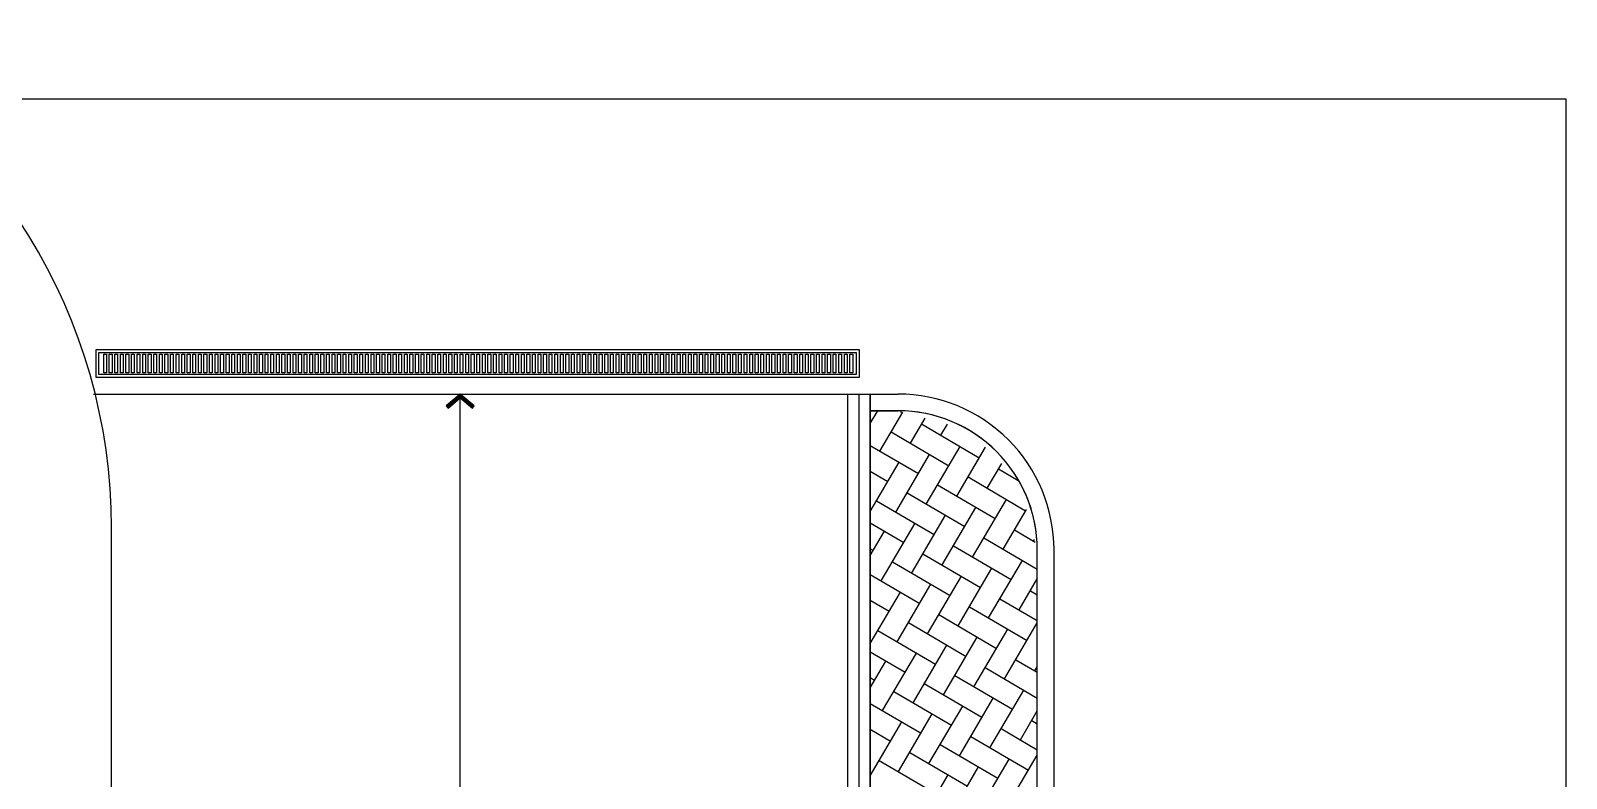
# Model space of a CAD drawing. Header units: millimetres. Extents: x 0 to 356400, y 0 to 68257.
# Drawn here: x 22385 to 23488, y 6830 to 7367 of the extents above; entities that cross this region are included whole.
import ezdxf

# ---------------------------------------------------------------- set-up
doc = ezdxf.new("R2010")
doc.units = ezdxf.units.MM
doc.header["$LTSCALE"] = 75
doc.layers.add('8', color=8, linetype='Continuous')

# ---------------------------------------------------------------- blocks, each defined once
blk = doc.blocks.new('G$C7369CDF7')
at = {"layer": '8'}
for p, q in [((116630, 85650), (1230, 85650)), ((1230, 85650), (1230, 9550)), ((94630, 76450), (9330, 76450)), ((8970, 75739), (9188, 76112)), ((9112, 75192), (9674, 76150)), ((94630, 76150), (9330, 76150)), ((94630, 76150), (9330, 76150)), ((10409, 75822), (9851, 76150)), ((10064, 76025), (10138, 76150)), ((10207, 75477), (10601, 76150)), ((11647, 75561), (10642, 76150)), ((11302, 75763), (11529, 76150)), ((11504, 76108), (11433, 76150)), ((11445, 75216), (11992, 76150)), ((12742, 75846), (12224, 76150)), ((12397, 76049), (12456, 76150)), ((12539, 75501), (12920, 76150)), ((13979, 75585), (13015, 76150)), ((8018, 74906), (8625, 75941)), ((9315, 75537), (8602, 75955)), ((9172, 76084), (9144, 76100)), ((10552, 75275), (9517, 75882)), ((10350, 74930), (10957, 75965)), ((12885, 75299), (11849, 75906)), ((12682, 74954), (13289, 75989)), ((7875, 75453), (8088, 75817)), ((8077, 75798), (8069, 75803)), ((9458, 74989), (8422, 75596)), ((9255, 74644), (9862, 75680)), ((11790, 75013), (10755, 75620)), ((11588, 74668), (12194, 75704)), ((14122, 75037), (13087, 75644)), ((8220, 75251), (7776, 75511)), ((8161, 74359), (8767, 75394)), ((10695, 74728), (9660, 75335)), ((10493, 74383), (11100, 75418)), ((13027, 74752), (11992, 75358)), ((12825, 74407), (13432, 75442)), ((7066, 74073), (7673, 75108)), ((8363, 74704), (7484, 75219)), ((9600, 74442), (8565, 75049)), ((9398, 74097), (10005, 75132)), ((11933, 74466), (10897, 75073)), ((11730, 74121), (12337, 75156)), ((14265, 74490), (13230, 75097)), ((8506, 74156), (7470, 74763)), ((8303, 73811), (8910, 74847)), ((10838, 74180), (9803, 74787)), ((10636, 73835), (11242, 74871)), ((13170, 74204), (12135, 74811)), ((12968, 73859), (13575, 74895)), ((7268, 74418), (7068, 74536)), ((7209, 73526), (7816, 74561)), ((9743, 73895), (8708, 74501)), ((9541, 73550), (10148, 74585)), ((12076, 73919), (11040, 74525)), ((11873, 73574), (12480, 74609)), ((14408, 73943), (13372, 74549)), ((8649, 73609), (7613, 74216)), ((8446, 73264), (9053, 74299)), ((10981, 73633), (9946, 74240)), ((10779, 73288), (11385, 74323)), ((13313, 73657), (12278, 74264)), ((13111, 73312), (13718, 74347)), ((7411, 73871), (6960, 74135)), ((7452, 73150), (7958, 74014)), ((9886, 73347), (8851, 73954)), ((9770, 73150), (10291, 74038)), ((12218, 73371), (11183, 73978)), ((12089, 73150), (12623, 74062)), ((6530, 73150), (6530, 73650)), ((6830, 73150), (6830, 73650)), ((6830, 73650), (6830, 73150)), ((6841, 73689), (6864, 73728)), ((7554, 73323), (6853, 73734)), ((8641, 73150), (7756, 73668)), ((8843, 73150), (9196, 73752)), ((11014, 73150), (10088, 73692)), ((11161, 73150), (11528, 73776)), ((13387, 73150), (12421, 73716)), ((7916, 73150), (8101, 73466)), ((9432, 73150), (8994, 73407)), ((10234, 73150), (10433, 73490)), ((11805, 73150), (11326, 73431)), ((12552, 73150), (12766, 73514)), ((97230, 73150), (6530, 73150)), ((6530, 72950), (6530, 73150)), ((6530, 73150), (97074, 73150)), ((6530, 72950), (6530, 73150)), ((6530, 59200), (6530, 73150)), ((7059, 73150), (6830, 73284)), ((6830, 73150), (94630, 73150)), ((6989, 73150), (7006, 73181)), ((9307, 73150), (9339, 73205)), ((11625, 73150), (11671, 73228)), ((12596, 73150), (12563, 73169)), ((5730, 59250), (5730, 72950)), ((5730, 72950), (6230, 72950)), ((5780, 59300), (5780, 72900)), ((5780, 72900), (6180, 72900)), ((5810, 72785), (5810, 72835)), ((5810, 72835), (6150, 72835)), ((6150, 72835), (6150, 72785)), ((6180, 72900), (6180, 59300)), ((6230, 72950), (6230, 59250)), ((97030, 72950), (6530, 72950)), ((6150, 72785), (5810, 72785)), ((5810, 72685), (5810, 72735)), ((5810, 72735), (6150, 72735)), ((6150, 72685), (5810, 72685)), ((5810, 72585), (5810, 72635)), ((5810, 72635), (6150, 72635)), ((6150, 72585), (5810, 72585)), ((5810, 72485), (5810, 72535)), ((5810, 72535), (6150, 72535)), ((6150, 72735), (6150, 72685)), ((6150, 72635), (6150, 72585)), ((6150, 72535), (6150, 72485)), ((28930, 72750), (6530, 72750)), ((6150, 72485), (5810, 72485)), ((5810, 72385), (5810, 72435)), ((5810, 72435), (6150, 72435)), ((6150, 72385), (5810, 72385)), ((5810, 72285), (5810, 72335)), ((5810, 72335), (6150, 72335)), ((6150, 72285), (5810, 72285)), ((6150, 72435), (6150, 72385)), ((6150, 72335), (6150, 72285)), ((5810, 72185), (5810, 72235)), ((5810, 72235), (6150, 72235)), ((6150, 72185), (5810, 72185)), ((5810, 72085), (5810, 72135)), ((5810, 72135), (6150, 72135)), ((6150, 72085), (5810, 72085)), ((5810, 71985), (5810, 72035)), ((5810, 72035), (6150, 72035)), ((6150, 71985), (5810, 71985)), ((6150, 72235), (6150, 72185)), ((6150, 72135), (6150, 72085)), ((6150, 72035), (6150, 71985)), ((5810, 71885), (5810, 71935)), ((5810, 71935), (6150, 71935)), ((6150, 71885), (5810, 71885)), ((5810, 71785), (5810, 71835)), ((5810, 71835), (6150, 71835)), ((6150, 71785), (5810, 71785)), ((5810, 71685), (5810, 71735)), ((5810, 71735), (6150, 71735)), ((6150, 71935), (6150, 71885)), ((6150, 71835), (6150, 71785)), ((6150, 71735), (6150, 71685)), ((6150, 71685), (5810, 71685)), ((5810, 71585), (5810, 71635)), ((5810, 71635), (6150, 71635)), ((6150, 71585), (5810, 71585)), ((5810, 71485), (5810, 71535)), ((5810, 71535), (6150, 71535)), ((6150, 71485), (5810, 71485)), ((5810, 71385), (5810, 71435)), ((5810, 71435), (6150, 71435)), ((6150, 71635), (6150, 71585)), ((6150, 71535), (6150, 71485)), ((6150, 71435), (6150, 71385)), ((6150, 71385), (5810, 71385)), ((5810, 71285), (5810, 71335)), ((5810, 71335), (6150, 71335)), ((6150, 71285), (5810, 71285)), ((5810, 71185), (5810, 71235)), ((5810, 71235), (6150, 71235)), ((6150, 71185), (5810, 71185)), ((6150, 71335), (6150, 71285)), ((6150, 71235), (6150, 71185)), ((5810, 71085), (5810, 71135)), ((5810, 71135), (6150, 71135)), ((6150, 71085), (5810, 71085)), ((5810, 70985), (5810, 71035)), ((5810, 71035), (6150, 71035)), ((6150, 70985), (5810, 70985)), ((5810, 70885), (5810, 70935)), ((5810, 70935), (6150, 70935)), ((6150, 70885), (5810, 70885)), ((6150, 71135), (6150, 71085)), ((6150, 71035), (6150, 70985)), ((6150, 70935), (6150, 70885)), ((5810, 70785), (5810, 70835)), ((5810, 70835), (6150, 70835)), ((6150, 70785), (5810, 70785)), ((5810, 70685), (5810, 70735)), ((5810, 70735), (6150, 70735)), ((6150, 70685), (5810, 70685)), ((5810, 70585), (5810, 70635)), ((5810, 70635), (6150, 70635)), ((6150, 70835), (6150, 70785)), ((6150, 70735), (6150, 70685)), ((6150, 70635), (6150, 70585)), ((6150, 70585), (5810, 70585)), ((5810, 70485), (5810, 70535)), ((5810, 70535), (6150, 70535)), ((6150, 70485), (5810, 70485)), ((5810, 70385), (5810, 70435)), ((5810, 70435), (6150, 70435)), ((6150, 70385), (5810, 70385)), ((5810, 70285), (5810, 70335)), ((5810, 70335), (6150, 70335)), ((6150, 70535), (6150, 70485)), ((6150, 70435), (6150, 70385)), ((6150, 70335), (6150, 70285)), ((6150, 70285), (5810, 70285)), ((5810, 70185), (5810, 70235)), ((5810, 70235), (6150, 70235)), ((6150, 70185), (5810, 70185)), ((5810, 70085), (5810, 70135)), ((5810, 70135), (6150, 70135)), ((6150, 70085), (5810, 70085)), ((6150, 70235), (6150, 70185)), ((6150, 70135), (6150, 70085)), ((5810, 69985), (5810, 70035)), ((5810, 70035), (6150, 70035)), ((6150, 69985), (5810, 69985)), ((5810, 69885), (5810, 69935)), ((5810, 69935), (6150, 69935)), ((6150, 69885), (5810, 69885)), ((5810, 69785), (5810, 69835)), ((5810, 69835), (6150, 69835)), ((6150, 69785), (5810, 69785)), ((6150, 70035), (6150, 69985)), ((6150, 69935), (6150, 69885)), ((6150, 69835), (6150, 69785)), ((5810, 69685), (5810, 69735)), ((5810, 69735), (6150, 69735)), ((6150, 69685), (5810, 69685)), ((5810, 69585), (5810, 69635)), ((5810, 69635), (6150, 69635)), ((6150, 69585), (5810, 69585)), ((5810, 69485), (5810, 69535)), ((5810, 69535), (6150, 69535)), ((6150, 69735), (6150, 69685)), ((6150, 69635), (6150, 69585)), ((6150, 69535), (6150, 69485)), ((6150, 69485), (5810, 69485)), ((5810, 69385), (5810, 69435)), ((5810, 69435), (6150, 69435)), ((6150, 69385), (5810, 69385)), ((5810, 69285), (5810, 69335)), ((5810, 69335), (6150, 69335)), ((6150, 69285), (5810, 69285)), ((5810, 69185), (5810, 69235)), ((5810, 69235), (6150, 69235)), ((6150, 69435), (6150, 69385)), ((6150, 69335), (6150, 69285)), ((6150, 69235), (6150, 69185)), ((6150, 69185), (5810, 69185)), ((5810, 69085), (5810, 69135)), ((5810, 69135), (6150, 69135)), ((6150, 69085), (5810, 69085)), ((5810, 68985), (5810, 69035)), ((5810, 69035), (6150, 69035)), ((6150, 68985), (5810, 68985)), ((6150, 69135), (6150, 69085)), ((6150, 69035), (6150, 68985)), ((5810, 68885), (5810, 68935)), ((5810, 68935), (6150, 68935)), ((6150, 68885), (5810, 68885)), ((5810, 68785), (5810, 68835)), ((5810, 68835), (6150, 68835)), ((6150, 68785), (5810, 68785)), ((5810, 68685), (5810, 68735)), ((5810, 68735), (6150, 68735)), ((6150, 68685), (5810, 68685)), ((6150, 68935), (6150, 68885)), ((6150, 68835), (6150, 68785)), ((6150, 68735), (6150, 68685)), ((5810, 68585), (5810, 68635)), ((5810, 68635), (6150, 68635)), ((6150, 68585), (5810, 68585)), ((5810, 68485), (5810, 68535)), ((5810, 68535), (6150, 68535)), ((6150, 68485), (5810, 68485)), ((5810, 68385), (5810, 68435)), ((5810, 68435), (6150, 68435)), ((6150, 68635), (6150, 68585)), ((6150, 68535), (6150, 68485)), ((6150, 68435), (6150, 68385)), ((6150, 68385), (5810, 68385)), ((5810, 68285), (5810, 68335)), ((5810, 68335), (6150, 68335)), ((6150, 68285), (5810, 68285)), ((5810, 68185), (5810, 68235)), ((5810, 68235), (6150, 68235)), ((6150, 68185), (5810, 68185)), ((5810, 68085), (5810, 68135)), ((5810, 68135), (6150, 68135)), ((6150, 68335), (6150, 68285)), ((6150, 68235), (6150, 68185)), ((6150, 68135), (6150, 68085)), ((6150, 68085), (5810, 68085)), ((5810, 67985), (5810, 68035)), ((5810, 68035), (6150, 68035)), ((6150, 67985), (5810, 67985)), ((5810, 67885), (5810, 67935)), ((5810, 67935), (6150, 67935)), ((6150, 67885), (5810, 67885)), ((5810, 67785), (5810, 67835)), ((5810, 67835), (6150, 67835)), ((6150, 68035), (6150, 67985)), ((6150, 67935), (6150, 67885)), ((6150, 67835), (6150, 67785)), ((6150, 67785), (5810, 67785)), ((5810, 67685), (5810, 67735)), ((5810, 67735), (6150, 67735)), ((6150, 67685), (5810, 67685)), ((5810, 67585), (5810, 67635)), ((5810, 67635), (6150, 67635)), ((6150, 67585), (5810, 67585)), ((6150, 67735), (6150, 67685)), ((6150, 67635), (6150, 67585)), ((5810, 67485), (5810, 67535)), ((5810, 67535), (6150, 67535)), ((6150, 67485), (5810, 67485)), ((5810, 67385), (5810, 67435)), ((5810, 67435), (6150, 67435)), ((6150, 67385), (5810, 67385)), ((5810, 67285), (5810, 67335)), ((5810, 67335), (6150, 67335)), ((6150, 67285), (5810, 67285)), ((6150, 67535), (6150, 67485)), ((6150, 67435), (6150, 67385)), ((6150, 67335), (6150, 67285)), ((5810, 67185), (5810, 67235)), ((5810, 67235), (6150, 67235)), ((6150, 67185), (5810, 67185)), ((5810, 67085), (5810, 67135)), ((5810, 67135), (6150, 67135)), ((6150, 67085), (5810, 67085)), ((5810, 66985), (5810, 67035)), ((5810, 67035), (6150, 67035)), ((6150, 67235), (6150, 67185)), ((6150, 67135), (6150, 67085)), ((6150, 67035), (6150, 66985)), ((6150, 66985), (5810, 66985)), ((5810, 66885), (5810, 66935)), ((5810, 66935), (6150, 66935)), ((6150, 66885), (5810, 66885)), ((5810, 66785), (5810, 66835)), ((5810, 66835), (6150, 66835)), ((6150, 66785), (5810, 66785)), ((5810, 66685), (5810, 66735)), ((5810, 66735), (6150, 66735)), ((6150, 66935), (6150, 66885)), ((6150, 66835), (6150, 66785)), ((6150, 66735), (6150, 66685)), ((6150, 66685), (5810, 66685)), ((5810, 66585), (5810, 66635)), ((5810, 66635), (6150, 66635)), ((6150, 66585), (5810, 66585)), ((5810, 66485), (5810, 66535)), ((5810, 66535), (6150, 66535)), ((6150, 66485), (5810, 66485)), ((6150, 66635), (6150, 66585)), ((6150, 66535), (6150, 66485)), ((5810, 66385), (5810, 66435)), ((5810, 66435), (6150, 66435)), ((6150, 66385), (5810, 66385)), ((5810, 66285), (5810, 66335)), ((5810, 66335), (6150, 66335)), ((6150, 66285), (5810, 66285)), ((5810, 66185), (5810, 66235)), ((5810, 66235), (6150, 66235)), ((6150, 66185), (5810, 66185)), ((6150, 66435), (6150, 66385)), ((6150, 66335), (6150, 66285)), ((6150, 66235), (6150, 66185)), ((5810, 66085), (5810, 66135)), ((5810, 66135), (6150, 66135)), ((6150, 66085), (5810, 66085)), ((5810, 65985), (5810, 66035)), ((5810, 66035), (6150, 66035)), ((6150, 65985), (5810, 65985)), ((5810, 65885), (5810, 65935)), ((5810, 65935), (6150, 65935)), ((6150, 66135), (6150, 66085)), ((6150, 66035), (6150, 65985)), ((6150, 65935), (6150, 65885)), ((6743, 66039), (6530, 65787)), ((6596, 65787), (6781, 66007)), ((6781, 66007), (6743, 66039)), ((6150, 65885), (5810, 65885)), ((5810, 65785), (5810, 65835)), ((5810, 65835), (6150, 65835)), ((6150, 65785), (5810, 65785)), ((5810, 65685), (5810, 65735)), ((5810, 65735), (6150, 65735)), ((6150, 65685), (5810, 65685)), ((5810, 65585), (5810, 65635)), ((5810, 65635), (6150, 65635)), ((6150, 65835), (6150, 65785)), ((6150, 65735), (6150, 65685)), ((6150, 65635), (6150, 65585)), ((28630, 65787), (6530, 65787)), ((6530, 65787), (6743, 65536)), ((6781, 65568), (6596, 65787)), ((28630, 65787), (8230, 65787)), ((6150, 65585), (5810, 65585)), ((5810, 65485), (5810, 65535)), ((5810, 65535), (6150, 65535)), ((6150, 65485), (5810, 65485)), ((5810, 65385), (5810, 65435)), ((5810, 65435), (6150, 65435)), ((6150, 65385), (5810, 65385)), ((6150, 65535), (6150, 65485)), ((6150, 65435), (6150, 65385)), ((6743, 65536), (6781, 65568)), ((5810, 65285), (5810, 65335)), ((5810, 65335), (6150, 65335)), ((6150, 65285), (5810, 65285)), ((5810, 65185), (5810, 65235)), ((5810, 65235), (6150, 65235)), ((6150, 65185), (5810, 65185)), ((5810, 65085), (5810, 65135)), ((5810, 65135), (6150, 65135)), ((6150, 65085), (5810, 65085)), ((6150, 65335), (6150, 65285)), ((6150, 65235), (6150, 65185)), ((6150, 65135), (6150, 65085)), ((5810, 64985), (5810, 65035)), ((5810, 65035), (6150, 65035)), ((6150, 64985), (5810, 64985)), ((5810, 64885), (5810, 64935)), ((5810, 64935), (6150, 64935)), ((6150, 64885), (5810, 64885)), ((5810, 64785), (5810, 64835)), ((5810, 64835), (6150, 64835)), ((6150, 65035), (6150, 64985)), ((6150, 64935), (6150, 64885)), ((6150, 64835), (6150, 64785)), ((6150, 64785), (5810, 64785)), ((5810, 64685), (5810, 64735)), ((5810, 64735), (6150, 64735)), ((6150, 64685), (5810, 64685)), ((5810, 64585), (5810, 64635)), ((5810, 64635), (6150, 64635)), ((6150, 64585), (5810, 64585)), ((5810, 64485), (5810, 64535)), ((5810, 64535), (6150, 64535)), ((6150, 64735), (6150, 64685)), ((6150, 64635), (6150, 64585)), ((6150, 64535), (6150, 64485)), ((6150, 64485), (5810, 64485)), ((5810, 64385), (5810, 64435)), ((5810, 64435), (6150, 64435)), ((6150, 64385), (5810, 64385)), ((5810, 64285), (5810, 64335)), ((5810, 64335), (6150, 64335)), ((6150, 64285), (5810, 64285)), ((6150, 64435), (6150, 64385)), ((6150, 64335), (6150, 64285)), ((5810, 64185), (5810, 64235)), ((5810, 64235), (6150, 64235)), ((6150, 64185), (5810, 64185)), ((5810, 64085), (5810, 64135)), ((5810, 64135), (6150, 64135)), ((6150, 64085), (5810, 64085)), ((5810, 63985), (5810, 64035)), ((5810, 64035), (6150, 64035)), ((6150, 63985), (5810, 63985)), ((6150, 64235), (6150, 64185)), ((6150, 64135), (6150, 64085)), ((6150, 64035), (6150, 63985)), ((5810, 63885), (5810, 63935)), ((5810, 63935), (6150, 63935)), ((6150, 63885), (5810, 63885)), ((5810, 63785), (5810, 63835)), ((5810, 63835), (6150, 63835)), ((6150, 63785), (5810, 63785)), ((5810, 63685), (5810, 63735)), ((5810, 63735), (6150, 63735)), ((6150, 63935), (6150, 63885)), ((6150, 63835), (6150, 63785)), ((6150, 63735), (6150, 63685)), ((6150, 63685), (5810, 63685)), ((5810, 63585), (5810, 63635)), ((5810, 63635), (6150, 63635)), ((6150, 63585), (5810, 63585)), ((5810, 63485), (5810, 63535)), ((5810, 63535), (6150, 63535)), ((6150, 63485), (5810, 63485)), ((5810, 63385), (5810, 63435)), ((5810, 63435), (6150, 63435)), ((6150, 63635), (6150, 63585)), ((6150, 63535), (6150, 63485)), ((6150, 63435), (6150, 63385)), ((6150, 63385), (5810, 63385)), ((5810, 63285), (5810, 63335)), ((5810, 63335), (6150, 63335)), ((6150, 63285), (5810, 63285)), ((5810, 63185), (5810, 63235)), ((5810, 63235), (6150, 63235)), ((6150, 63185), (5810, 63185)), ((6150, 63335), (6150, 63285)), ((6150, 63235), (6150, 63185)), ((5810, 63085), (5810, 63135)), ((5810, 63135), (6150, 63135)), ((6150, 63085), (5810, 63085)), ((5810, 62985), (5810, 63035)), ((5810, 63035), (6150, 63035)), ((6150, 62985), (5810, 62985)), ((5810, 62885), (5810, 62935)), ((5810, 62935), (6150, 62935)), ((6150, 62885), (5810, 62885)), ((6150, 63135), (6150, 63085)), ((6150, 63035), (6150, 62985)), ((6150, 62935), (6150, 62885)), ((5810, 62785), (5810, 62835)), ((5810, 62835), (6150, 62835)), ((6150, 62785), (5810, 62785)), ((5810, 62685), (5810, 62735)), ((5810, 62735), (6150, 62735)), ((6150, 62685), (5810, 62685)), ((5810, 62585), (5810, 62635)), ((5810, 62635), (6150, 62635)), ((6150, 62835), (6150, 62785)), ((6150, 62735), (6150, 62685)), ((6150, 62635), (6150, 62585)), ((6150, 62585), (5810, 62585)), ((5810, 62485), (5810, 62535)), ((5810, 62535), (6150, 62535)), ((6150, 62485), (5810, 62485)), ((5810, 62385), (5810, 62435)), ((5810, 62435), (6150, 62435)), ((6150, 62385), (5810, 62385)), ((5810, 62285), (5810, 62335)), ((5810, 62335), (6150, 62335)), ((6150, 62535), (6150, 62485)), ((6150, 62435), (6150, 62385)), ((6150, 62335), (6150, 62285)), ((6150, 62285), (5810, 62285)), ((5810, 62185), (5810, 62235)), ((5810, 62235), (6150, 62235)), ((6150, 62185), (5810, 62185)), ((5810, 62085), (5810, 62135)), ((5810, 62135), (6150, 62135)), ((6150, 62085), (5810, 62085)), ((6150, 62235), (6150, 62185)), ((6150, 62135), (6150, 62085)), ((5810, 61985), (5810, 62035)), ((5810, 62035), (6150, 62035)), ((6150, 61985), (5810, 61985)), ((5810, 61885), (5810, 61935)), ((5810, 61935), (6150, 61935)), ((6150, 61885), (5810, 61885)), ((5810, 61785), (5810, 61835)), ((5810, 61835), (6150, 61835)), ((6150, 61785), (5810, 61785)), ((6150, 62035), (6150, 61985)), ((6150, 61935), (6150, 61885)), ((6150, 61835), (6150, 61785)), ((5810, 61685), (5810, 61735)), ((5810, 61735), (6150, 61735)), ((6150, 61685), (5810, 61685)), ((5810, 61585), (5810, 61635)), ((5810, 61635), (6150, 61635)), ((6150, 61585), (5810, 61585)), ((5810, 61485), (5810, 61535)), ((5810, 61535), (6150, 61535)), ((6150, 61735), (6150, 61685)), ((6150, 61635), (6150, 61585)), ((6150, 61535), (6150, 61485)), ((6150, 61485), (5810, 61485)), ((5810, 61385), (5810, 61435)), ((5810, 61435), (6150, 61435)), ((6150, 61385), (5810, 61385)), ((5810, 61285), (5810, 61335)), ((5810, 61335), (6150, 61335)), ((6150, 61285), (5810, 61285)), ((5810, 61185), (5810, 61235)), ((5810, 61235), (6150, 61235)), ((6150, 61435), (6150, 61385)), ((6150, 61335), (6150, 61285)), ((6150, 61235), (6150, 61185)), ((6150, 61185), (5810, 61185)), ((5810, 61085), (5810, 61135)), ((5810, 61135), (6150, 61135)), ((6150, 61085), (5810, 61085)), ((5810, 60985), (5810, 61035)), ((5810, 61035), (6150, 61035)), ((6150, 60985), (5810, 60985)), ((6150, 61135), (6150, 61085)), ((6150, 61035), (6150, 60985)), ((5810, 60885), (5810, 60935)), ((5810, 60935), (6150, 60935)), ((6150, 60885), (5810, 60885)), ((5810, 60785), (5810, 60835)), ((5810, 60835), (6150, 60835)), ((6150, 60785), (5810, 60785)), ((5810, 60685), (5810, 60735)), ((5810, 60735), (6150, 60735)), ((6150, 60685), (5810, 60685)), ((6150, 60935), (6150, 60885)), ((6150, 60835), (6150, 60785)), ((6150, 60735), (6150, 60685)), ((5810, 60585), (5810, 60635)), ((5810, 60635), (6150, 60635)), ((6150, 60585), (5810, 60585)), ((5810, 60485), (5810, 60535)), ((5810, 60535), (6150, 60535)), ((6150, 60485), (5810, 60485)), ((5810, 60385), (5810, 60435)), ((5810, 60435), (6150, 60435)), ((6150, 60635), (6150, 60585)), ((6150, 60535), (6150, 60485)), ((6150, 60435), (6150, 60385)), ((6150, 60385), (5810, 60385)), ((5810, 60285), (5810, 60335)), ((5810, 60335), (6150, 60335)), ((6150, 60285), (5810, 60285)), ((5810, 60185), (5810, 60235)), ((5810, 60235), (6150, 60235)), ((6150, 60185), (5810, 60185)), ((5810, 60085), (5810, 60135)), ((5810, 60135), (6150, 60135)), ((6150, 60335), (6150, 60285)), ((6150, 60235), (6150, 60185)), ((6150, 60135), (6150, 60085)), ((6150, 60085), (5810, 60085)), ((5810, 59985), (5810, 60035)), ((5810, 60035), (6150, 60035)), ((6150, 59985), (5810, 59985)), ((5810, 59885), (5810, 59935)), ((5810, 59935), (6150, 59935)), ((6150, 59885), (5810, 59885)), ((6150, 60035), (6150, 59985)), ((6150, 59935), (6150, 59885)), ((5810, 59785), (5810, 59835)), ((5810, 59835), (6150, 59835)), ((6150, 59785), (5810, 59785)), ((5810, 59685), (5810, 59735)), ((5810, 59735), (6150, 59735)), ((6150, 59685), (5810, 59685)), ((5810, 59585), (5810, 59635)), ((5810, 59635), (6150, 59635)), ((6150, 59585), (5810, 59585)), ((6150, 59835), (6150, 59785)), ((6150, 59735), (6150, 59685)), ((6150, 59635), (6150, 59585)), ((6180, 59300), (5780, 59300)), ((5810, 59485), (5810, 59535)), ((5810, 59535), (6150, 59535)), ((6150, 59485), (5810, 59485)), ((5810, 59385), (5810, 59435)), ((5810, 59435), (6150, 59435)), ((6150, 59385), (5810, 59385)), ((6150, 59535), (6150, 59485)), ((6150, 59435), (6150, 59385)), ((28630, 59525), (8930, 59525)), ((6230, 59250), (5730, 59250))]:
    blk.add_line(p, q, dxfattribs=at)
for centre, radius, end in [((9330, 73650), 2800, 180.0002), ((9330, 73650), 2500, 180.0002), ((9330, 73650), 2500, 179.9998), ((8930, 49525), 10000, 153.2563)]:
    blk.add_arc(centre, radius, 90, end, dxfattribs=at)
for points in [[(6596, 65787), (6530, 65787), (6781, 66007), (6743, 66039)], [(6781, 65568), (6743, 65536), (6596, 65787), (6530, 65787)]]:
    blk.add_solid(points, dxfattribs=at)

msp = doc.modelspace()

# ---------------------------------------------------------------- block references
at = {"xscale": 0.04000000000000001, "yscale": 0.04000000000000001, "zscale": 0.04000000000000001, "rotation": 270}
msp.add_blockref('G$C7369CDF7', (20062.2, 7367.1), dxfattribs=at)

doc.saveas('drawing.dxf')
